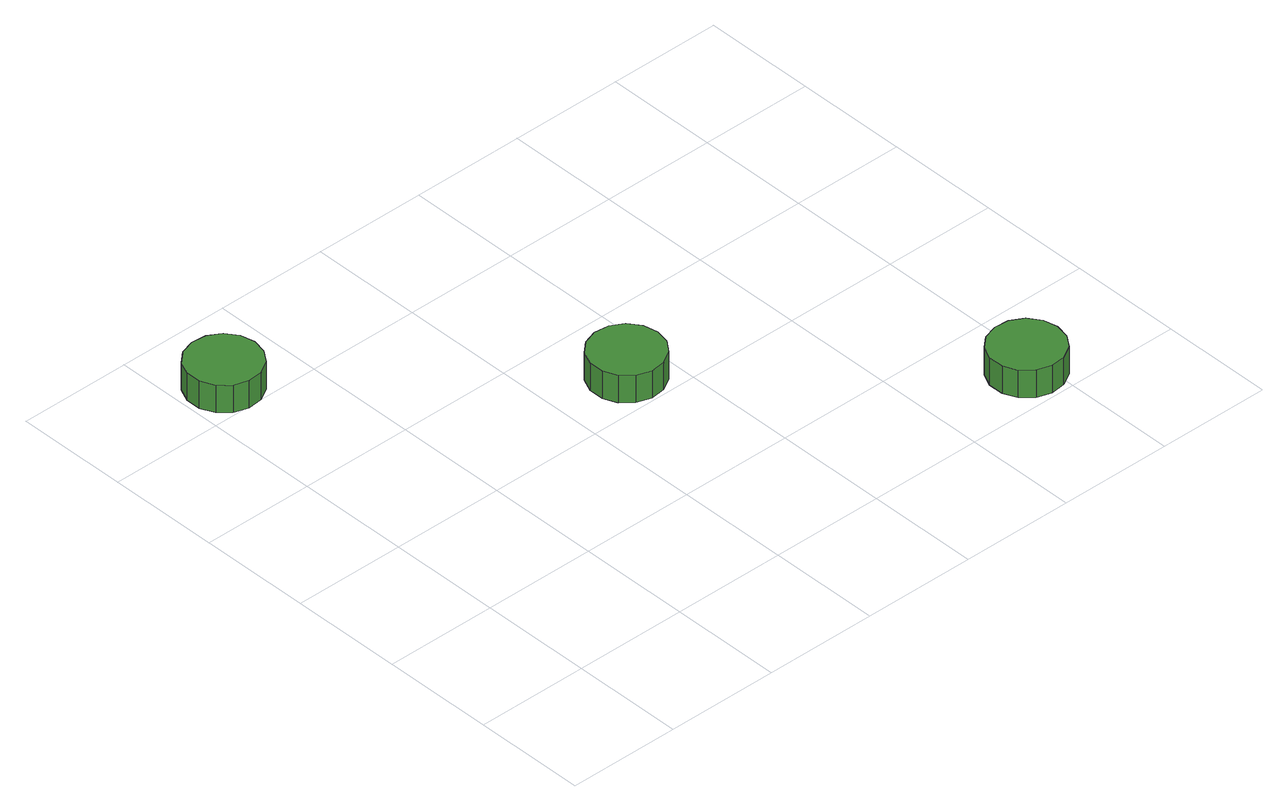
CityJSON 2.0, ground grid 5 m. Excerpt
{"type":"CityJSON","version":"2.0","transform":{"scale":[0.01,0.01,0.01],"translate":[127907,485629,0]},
"CityObjects":{
"tree1":{"type":"SolitaryVegetationObject","attributes":{"function":"something"},"geometry":[{"type":"MultiSurface","lod":"1","boundaries":[[[0,1,2,3,4,5,6,7,8,9,10,11,12,13,14]],[[15,16,17,18,19,20,21,22,23,24,25,26,27,28,29]],[[0,29,28,1]],[[1,28,27,2]],[[2,27,26,3]],[[3,26,25,4]],[[4,25,24,5]],[[5,24,23,6]],[[6,23,22,7]],[[7,22,21,8]],[[8,21,20,9]],[[9,20,19,10]],[[10,19,18,11]],[[11,18,17,12]],[[12,17,16,13]],[[13,16,15,14]],[[14,15,29,0]]]}]},
"tree2":{"type":"SolitaryVegetationObject","attributes":{"function":"something"},"geometry":[{"type":"MultiSurface","lod":"1","boundaries":[[[30,31,32,33,34,35,36,37,38,39,40,41,42,43,44]],[[45,46,47,48,49,50,51,52,53,54,55,56,57,58,59]],[[30,59,58,31]],[[31,58,57,32]],[[32,57,56,33]],[[33,56,55,34]],[[34,55,54,35]],[[35,54,53,36]],[[36,53,52,37]],[[37,52,51,38]],[[38,51,50,39]],[[39,50,49,40]],[[40,49,48,41]],[[41,48,47,42]],[[42,47,46,43]],[[43,46,45,44]],[[44,45,59,30]]]}]},
"tree3":{"type":"SolitaryVegetationObject","attributes":{"function":"something"},"geometry":[{"type":"MultiSurface","lod":"1","boundaries":[[[60,61,62,63,64,65,66,67,68,69,70,71,72,73,74]],[[75,76,77,78,79,80,81,82,83,84,85,86,87,88,89]],[[60,89,88,61]],[[61,88,87,62]],[[62,87,86,63]],[[63,86,85,64]],[[64,85,84,65]],[[65,84,83,66]],[[66,83,82,67]],[[67,82,81,68]],[[68,81,80,69]],[[69,80,79,70]],[[70,79,78,71]],[[71,78,77,72]],[[72,77,76,73]],[[73,76,75,74]],[[74,75,89,60]]]}]}
},
"vertices":[
[340,2149,224],[326,2214,224],[288,2267,224],[231,2300,224],[165,2307,224],[102,2287,224],[53,2243,224],[26,2182,224],[26,2116,224],[53,2056,224],[102,2012,224],[165,1992,224],[231,1998,224],[288,2031,224],[326,2085,224],[326,2085,95],[288,2031,95],[231,1998,95],[165,1992,95],[102,2012,95],[53,2056,95],[26,2116,95],[26,2182,95],[53,2243,95],[102,2287,95],[165,2307,95],[231,2300,95],[288,2267,95],[326,2214,95],[340,2149,95],
[1472,1164,231],[1459,1228,231],[1420,1282,231],[1363,1315,231],[1297,1322,231],[1234,1301,231],[1185,1257,231],[1159,1197,231],[1159,1131,231],[1185,1071,231],[1234,1027,231],[1297,1006,231],[1363,1013,231],[1420,1046,231],[1459,1099,231],[1459,1099,102],[1420,1046,102],[1363,1013,102],[1297,1006,102],[1234,1027,102],[1185,1071,102],[1159,1131,102],[1159,1197,102],[1185,1257,102],[1234,1301,102],[1297,1322,102],[1363,1315,102],[1420,1282,102],[1459,1228,102],[1472,1164,102],
[2591,179,223],[2577,243,223],[2539,297,223],[2481,330,223],[2416,336,223],[2353,316,223],[2304,272,223],[2277,212,223],[2277,146,223],[2304,85,223],[2353,41,223],[2416,21,223],[2481,28,223],[2539,61,223],[2577,114,223],[2577,114,94],[2539,61,94],[2481,28,94],[2416,21,94],[2353,41,94],[2304,85,94],[2277,146,94],[2277,212,94],[2304,272,94],[2353,316,94],[2416,336,94],[2481,330,94],[2539,297,94],[2577,243,94],[2591,179,94]
]}
